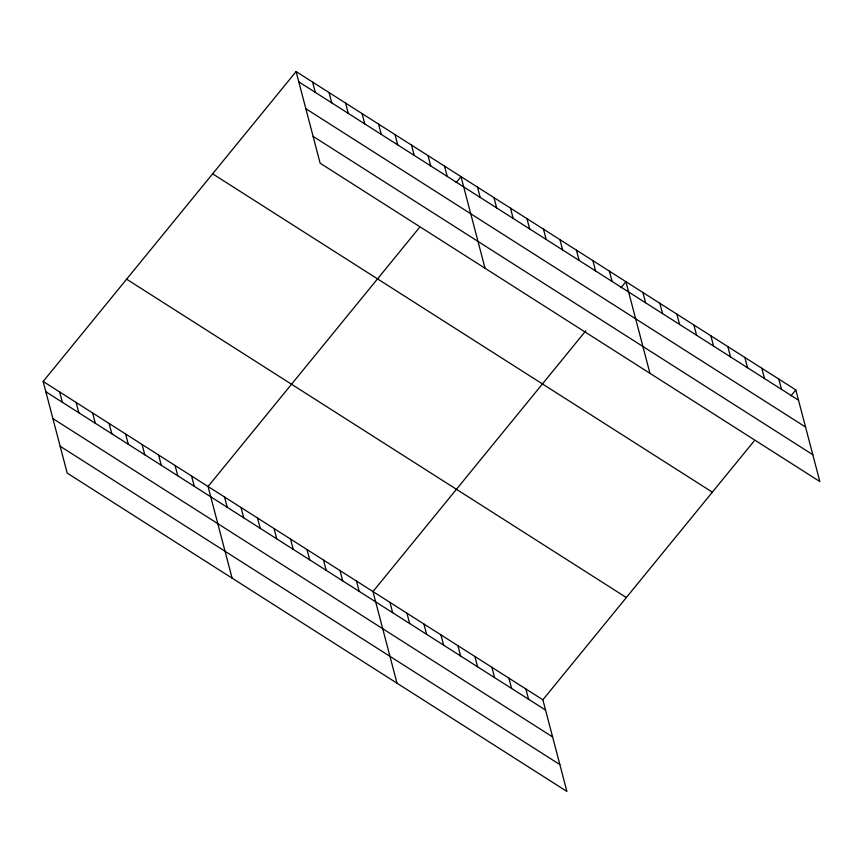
<?xml version="1.0" encoding="UTF-8"?>
<svg xmlns="http://www.w3.org/2000/svg" width="863" height="863" viewBox="0 0 863 863"><rect width="100%" height="100%" fill="white"/><g stroke="black" fill="none" stroke-linecap="round" stroke-linejoin="round"><path stroke-width="1.29" d="M43.15 381.457L542.87 699.796L566.905 791.436L67.185 473.086L43.15 381.457L296.095 71.564L795.815 389.914L819.85 481.543L320.13 163.204L296.095 71.564M419.267 227.756L208.059 486.505L232.093 578.145M456.096 182.632L461.004 176.624L485.038 268.253M585.804 330.799L372.967 591.565L397.002 683.194M620.993 287.692L625.912 281.672L649.947 373.312M542.87 699.796L754.079 441.047M790.896 395.923L795.815 389.914M298.792 81.866L798.512 400.205M305.836 108.706L805.557 427.045M313.096 136.365L812.806 454.704M212.622 173.83L712.342 492.169M126.624 279.191L626.333 597.53M45.847 391.748L545.567 710.098M52.891 418.598L552.611 736.937M60.151 446.247L559.86 764.586M778.825 379.084L781.522 389.386M761.835 368.264L764.532 378.555M744.845 357.444L747.541 367.735M727.854 346.613L730.551 356.915M710.864 335.793L713.561 346.085M693.874 324.973L696.57 335.265M676.883 314.143L679.58 324.445M659.893 303.323L662.59 313.614M642.903 292.492L645.6 302.794M609.418 271.165L612.115 281.467M592.924 260.658L595.632 270.96M576.43 250.162L579.138 260.453M559.947 239.655L562.644 249.946M543.453 229.148L546.16 239.439M526.959 218.641L529.666 228.943M510.475 208.134L513.172 218.436M493.981 197.627L496.678 207.929M477.487 187.131L480.195 197.422M444.51 166.117L447.207 176.408M428.016 155.61L430.723 165.912M411.532 145.103L414.229 155.405M395.038 134.596L397.735 144.898M378.544 124.099L381.252 134.391M525.88 688.976L528.577 699.267M362.061 113.592L364.758 123.884M508.89 678.145L511.586 688.447M345.567 103.085L348.264 113.377M491.899 667.326L494.596 677.628M329.073 92.578L331.78 102.88M474.909 656.506L477.606 666.797M312.589 82.071L315.286 92.373M457.919 645.675L460.615 655.977M440.928 634.855L443.625 645.157M423.938 624.035L426.635 634.327M406.948 613.205L409.645 623.507M389.957 602.385L392.654 612.687M356.473 581.058L359.17 591.349M339.979 570.551L342.687 580.853M323.496 560.044L326.192 570.346M307.001 549.537L309.698 559.839M290.507 539.03L293.215 549.332M274.013 528.534L276.721 538.825M257.53 518.027L260.227 528.318M241.036 507.52L243.744 517.811M224.542 497.012L227.249 507.315M191.564 475.998L194.272 486.301M175.07 465.502L177.778 475.793M158.587 454.995L161.284 465.286M142.093 444.488L144.79 454.779M125.599 433.981L128.307 444.283M109.116 423.474L111.812 433.776M92.621 412.967L95.318 423.269M76.127 402.471L78.835 412.762M59.644 391.964L62.341 402.255"/></g></svg>
